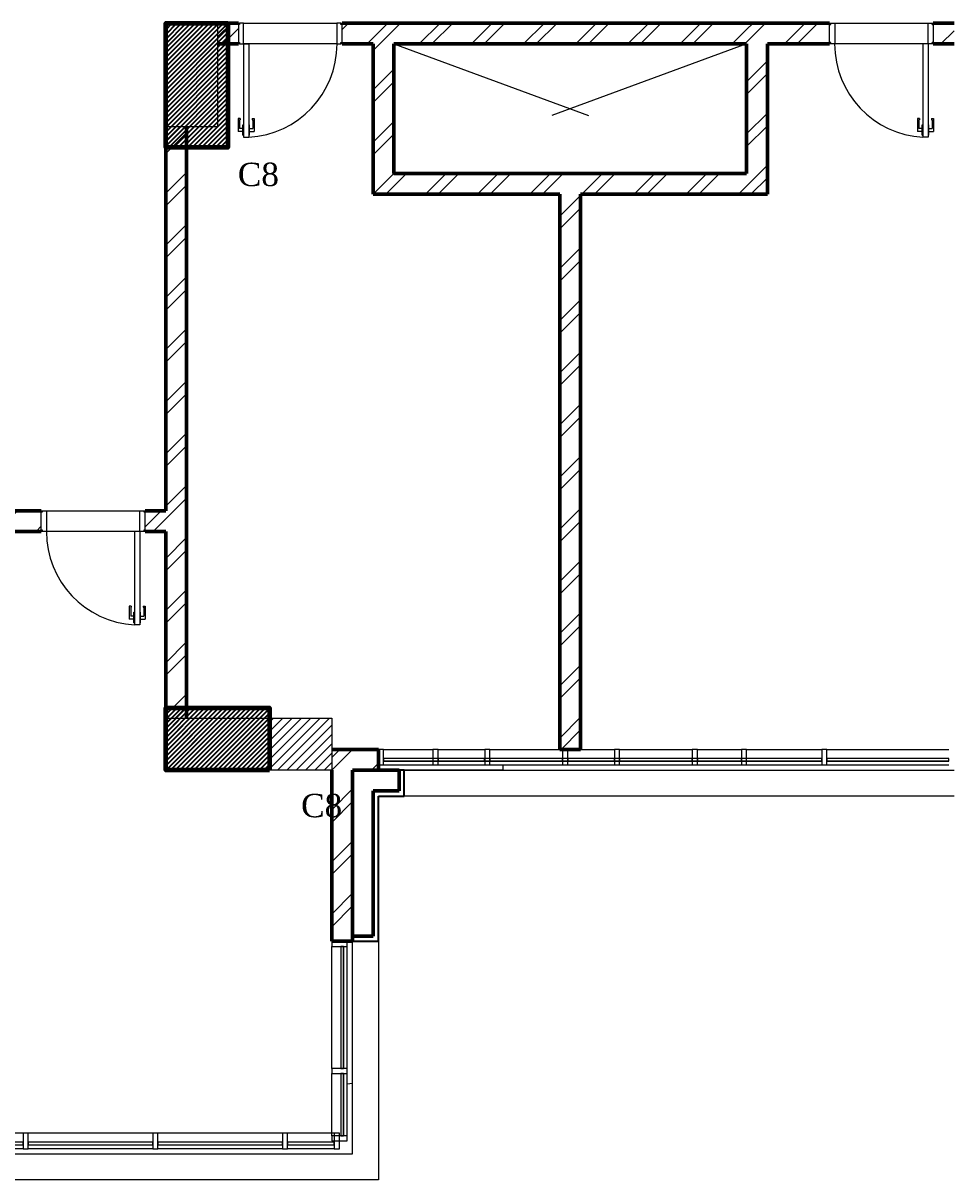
# Model space of a CAD drawing. Header units: millimetres. Extents: x -967280 to 3852, y 2833 to 1955156.
# Drawn here: x -953621 to -944696, y 624666 to 635816 of the extents above; entities that cross this region are included whole.
import ezdxf
from ezdxf.enums import TextEntityAlignment as Align

# ---------------------------------------------------------------- set-up
doc = ezdxf.new("R2010")
doc.units = ezdxf.units.MM
doc.header["$LTSCALE"] = 1000
doc.linetypes.add('HRZN_Line-Ptrn-Abov', pattern=[4, 2, -2])
doc.linetypes.add('HRZN_Line-Ptrn-Sold', pattern=[9144001.0, 9144000.0, -1])
for name, color, linetype, lineweight in [('A-COLS', 8, 'HRZN_Line-Ptrn-Sold', 18), ('A-DASH', 21, 'HRZN_Line-Ptrn-Abov', 18), ('A-DIM', 7, 'Continuous', 13), ('A-DOOR', 5, 'Continuous', 13), ('A-ELEV', 1, 'HRZN_Line-Ptrn-Sold', 13), ('A-FLOR-PATT', 1, 'Continuous', 13), ('A-HATCH', 1, 'Continuous', 13), ('A-TONE', 40, 'HRZN_Line-Ptrn-Sold', 35), ('A-WALL', 8, 'HRZN_Line-Ptrn-Sold', 50), ('A-WIN', 4, 'Continuous', 13), ('S - column', 6, 'Continuous', 60)]:
    doc.layers.add(name, color=color, linetype=linetype, lineweight=lineweight)
doc.layers.add('ARCH', color=8, linetype='Continuous')
doc.layers.add('S - col hach', color=1, linetype='Continuous')
doc.styles.add('ASD', font='times.ttf')
pattern_1 = [(45, (6650, -35800), (-251.447, 251.447), []), (45, (6650, -35419), (-251.447, 251.447), [])]
pattern_2 = [(225, (-217548.726, -1233776.03), (44.9012806, -44.9012806), [])]
pattern_3 = [(45, (-223648.726, -1233952.032), (-22.4506403, 22.4506403), [])]

# ---------------------------------------------------------------- blocks, each defined once
blk = doc.blocks.new('DAE_DOOR-SINGLE - BEDROOMS DOOR _D01__1000_2200MM 2-3505467-GROUND FLOOR FFL_1_')
at = {"layer": 'A-DOOR', "lineweight": 18}
for p, q in [((476, 100), (476, 1000)), ((526, 1000), (476, 1000)), ((526, 100), (526, 1000)), ((526, 100), (476, 100))]:
    blk.add_line(p, q, dxfattribs=at)
at = {"layer": 'A-DOOR'}
for p, q in [((-412, 88), (-424, 88)), ((-424, 88), (-424, -88)), ((-374, 100), (-412, 100)), ((-412, 100), (-412, 88)), ((-374, -100), (-374, 100)), ((526, 100), (526, -100)), ((564, 100), (526, 100)), ((564, 88), (564, 100)), ((576, 88), (564, 88)), ((576, -88), (576, 88)), ((-424, -88), (-412, -88)), ((-412, -88), (-412, -100)), ((-412, -100), (-374, -100)), ((526, -100), (564, -100)), ((564, -100), (564, -88)), ((564, -88), (576, -88))]:
    blk.add_line(p, q, dxfattribs=at)
blk.add_arc((526, 100), 901, 93.1798, 180, dxfattribs=at)
at = {"layer": 'A-HATCH'}
for p, q in [((470, 946), (425, 946)), ((425, 819), (425, 946)), ((470, 916), (438, 916)), ((438, 831), (438, 916)), ((470, 981), (476, 981)), ((470, 981), (470, 879)), ((533, 981), (526, 981)), ((533, 981), (533, 879)), ((533, 946), (577, 946)), ((533, 916), (564, 916)), ((564, 831), (564, 916)), ((577, 819), (577, 946)), ((444, 819), (425, 819)), ((444, 831), (438, 831)), ((444, 819), (444, 831)), ((470, 879), (476, 879)), ((533, 879), (526, 879)), ((558, 831), (564, 831)), ((558, 819), (558, 831)), ((558, 819), (577, 819))]:
    blk.add_line(p, q, dxfattribs=at)
blk = doc.blocks.new('DAE_DOOR-SINGLE - BEDROOMS DOOR _D01__1000_2200MM 2-3505045-GROUND FLOOR FFL_1_')
at = {"layer": 'A-DOOR'}
for p, q in [((-424, 88), (-412, 88)), ((-424, -88), (-424, 88)), ((-412, 100), (-374, 100)), ((-412, 88), (-412, 100)), ((-374, 100), (-374, -100)), ((526, 100), (564, 100)), ((526, -100), (526, 100)), ((564, 100), (564, 88)), ((564, 88), (576, 88)), ((576, 88), (576, -88)), ((-412, -88), (-424, -88)), ((-412, -100), (-412, -88)), ((-374, -100), (-412, -100)), ((564, -100), (526, -100)), ((564, -88), (564, -100)), ((576, -88), (564, -88))]:
    blk.add_line(p, q, dxfattribs=at)
at = {"layer": 'A-DOOR', "lineweight": 18}
for p, q in [((476, -100), (476, -1000)), ((526, -100), (476, -100)), ((526, -100), (526, -1000)), ((526, -1000), (476, -1000))]:
    blk.add_line(p, q, dxfattribs=at)
at = {"layer": 'A-DOOR'}
blk.add_arc((526, -100), 901, 180, 266.8202, dxfattribs=at)
at = {"layer": 'A-HATCH'}
for p, q in [((444, -819), (425, -819)), ((425, -819), (425, -946)), ((444, -831), (438, -831)), ((438, -831), (438, -916)), ((444, -819), (444, -831)), ((470, -879), (476, -879)), ((470, -981), (470, -879)), ((533, -879), (526, -879)), ((533, -981), (533, -879)), ((558, -819), (577, -819)), ((558, -819), (558, -831)), ((558, -831), (564, -831)), ((564, -831), (564, -916)), ((577, -819), (577, -946)), ((470, -946), (425, -946)), ((470, -916), (438, -916)), ((470, -981), (476, -981)), ((533, -981), (526, -981)), ((533, -916), (564, -916)), ((533, -946), (577, -946))]:
    blk.add_line(p, q, dxfattribs=at)
blk = doc.blocks.new('Glazed Panel - Glazed Panel-3868093-GROUND FLOOR FFL_1_')
at = {"layer": 'A-WIN', "lineweight": 18}
for p, q in [((-588, 38), (588, 38)), ((588, 38), (-588, 38)), ((-588, 38), (-588, 13)), ((-588, 13), (588, 13)), ((588, 13), (588, 38))]:
    blk.add_line(p, q, dxfattribs=at)
blk = doc.blocks.new('Glazed Panel - Glazed Panel-3868170-GROUND FLOOR FFL_1_')
at = {"layer": 'A-WIN', "lineweight": 18}
for p, q in [((-300, 38), (300, 38)), ((300, 38), (-300, 38)), ((-300, 38), (-300, 13)), ((-300, 13), (300, 13)), ((300, 13), (300, 38))]:
    blk.add_line(p, q, dxfattribs=at)
blk = doc.blocks.new('Rectangular Mullion - DAE_Mlon-rect-Gnrc-V50-GROUND FLOOR FFL_1_')
at = {"layer": 'A-ELEV', "linetype": 'Continuous'}
for p, q in [((34550, 3075), (34550, 4250)), ((34700, 3075), (34700, 4250))]:
    blk.add_line(p, q, dxfattribs=at)
blk = doc.blocks.new('Rectangular Mullion - DAE_Mlon-rect-Gnrc-3703321-GROUND FLOOR FFL_1_')
at = {"layer": 'A-ELEV', "linetype": 'Continuous'}
for p, q in [((9550, -2225), (9550, -1625)), ((9700, -2225), (9700, -1625))]:
    blk.add_line(p, q, dxfattribs=at)
blk = doc.blocks.new('Rectangular Mullion - DAE_Mlon-rect-Gnrc-3883733-GROUND FLOOR FFL_1_')
at = {"layer": 'A-WIN', "lineweight": 18}
for p, q in [((-50, 75), (0, 75)), ((-50, -75), (-50, 75)), ((0, 75), (0, -75)), ((0, -75), (-50, -75))]:
    blk.add_line(p, q, dxfattribs=at)
blk = doc.blocks.new('Rectangular Mullion - DAE_Mlon-rect-Gnrc-3883729-GROUND FLOOR FFL_1_')
at = {"layer": 'A-WIN', "lineweight": 18}
for p, q in [((-25, 75), (25, 75)), ((-25, -75), (-25, 75)), ((25, 75), (25, -75)), ((25, -75), (-25, -75))]:
    blk.add_line(p, q, dxfattribs=at)
blk = doc.blocks.new('Glazed Panel - Glazed Panel-3868091-GROUND FLOOR FFL_1_')
at = {"layer": 'A-WIN', "lineweight": 18}
for p, q in [((588, -13), (-588, -13)), ((-588, -13), (-588, -38)), ((-588, -38), (588, -38)), ((-588, -38), (588, -38)), ((588, -38), (588, -13))]:
    blk.add_line(p, q, dxfattribs=at)
blk = doc.blocks.new('Glazed Panel - Glazed Panel-3868171-GROUND FLOOR FFL_1_')
at = {"layer": 'A-WIN', "lineweight": 18}
for p, q in [((600, -12.7), (-600, -12.7)), ((-600, -12.7), (-600, -38.1)), ((-600, -38.1), (600, -38.1)), ((-600, -38.1), (600, -38.1)), ((600, -38.1), (600, -12.7))]:
    blk.add_line(p, q, dxfattribs=at)
blk = doc.blocks.new('Glazed Panel - Glazed Panel-3868172-GROUND FLOOR FFL_1_')
at = {"layer": 'A-WIN', "lineweight": 18}
for p, q in [((225, -13), (-225, -13)), ((-225, -13), (-225, -38)), ((-225, -38), (225, -38)), ((-225, -38), (225, -38)), ((225, -38), (225, -13))]:
    blk.add_line(p, q, dxfattribs=at)
blk = doc.blocks.new('Rectangular Mullion - DAE_Mlon-rect-Gnrc-V52-GROUND FLOOR FFL_1_')
at = {"layer": 'A-ELEV', "linetype": 'Continuous'}
for p, q in [((33375, 2600), (32200, 2600)), ((33375, 2450), (32200, 2450))]:
    blk.add_line(p, q, dxfattribs=at)
blk = doc.blocks.new('Rectangular Mullion - DAE_Mlon-rect-Gnrc-3703328-GROUND FLOOR FFL_1_')
at = {"layer": 'A-ELEV', "linetype": 'Continuous'}
for p, q in [((7825, -2200), (6625, -2200)), ((7825, -2350), (6625, -2350))]:
    blk.add_line(p, q, dxfattribs=at)
blk = doc.blocks.new('Rectangular Mullion - DAE_Mlon-rect-Gnrc-3703329-GROUND FLOOR FFL_1_')
at = {"layer": 'A-ELEV', "linetype": 'Continuous'}
for p, q in [((9575, -2200), (9125, -2200)), ((9575, -2350), (9125, -2350))]:
    blk.add_line(p, q, dxfattribs=at)
blk = doc.blocks.new('Rectangular Mullion - DAE_Mlon-rect-Gnrc-3880646-GROUND FLOOR FFL_1_')
at = {"layer": 'A-WIN', "lineweight": 18}
for p, q in [((-50, 75), (0, 75)), ((-50, -75), (-50, 75)), ((0, 75), (0, -75)), ((0, -75), (-50, -75))]:
    blk.add_line(p, q, dxfattribs=at)
blk = doc.blocks.new('Rectangular Mullion - DAE_Mlon-rect-Gnrc-3880642-GROUND FLOOR FFL_1_')
at = {"layer": 'A-WIN', "lineweight": 18}
for p, q in [((-25, 75), (25, 75)), ((-25, -75), (-25, 75)), ((25, 75), (25, -75)), ((25, -75), (-25, -75))]:
    blk.add_line(p, q, dxfattribs=at)
blk = doc.blocks.new('Glazed Panel - Glazed Panel-3677252-GROUND FLOOR FFL_1_')
at = {"layer": 'A-WIN', "lineweight": 18}
for p, q in [((-588, 38), (588, 38)), ((588, 38), (-588, 38)), ((-588, 38), (-588, 13)), ((-588, 13), (588, 13)), ((588, 13), (588, 38))]:
    blk.add_line(p, q, dxfattribs=at)
blk = doc.blocks.new('Glazed Panel - Glazed Panel-3703243-GROUND FLOOR FFL_1_')
at = {"layer": 'A-WIN', "lineweight": 18}
for p, q in [((-487, 38), (487, 38)), ((487, 38), (-487, 38)), ((-487, 38), (-487, 13)), ((-487, 13), (487, 13)), ((487, 13), (487, 38))]:
    blk.add_line(p, q, dxfattribs=at)
blk = doc.blocks.new('Rectangular Mullion - DAE_Mlon-rect-Gnrc-V55-GROUND FLOOR FFL_1_')
at = {"layer": 'A-ELEV', "linetype": 'Continuous'}
for p, q in [((12325, 1500), (13025, 1500)), ((13075, 1500), (13500, 1500)), ((12325, 1350), (13025, 1350)), ((13075, 1350), (13500, 1350))]:
    blk.add_line(p, q, dxfattribs=at)
blk = doc.blocks.new('Rectangular Mullion - DAE_Mlon-rect-Gnrc-3703240-GROUND FLOOR FFL_1_')
at = {"layer": 'A-ELEV', "linetype": 'Continuous'}
for p, q in [((10050, 1500), (10525, 1500)), ((10575, 1500), (11025, 1500)), ((10050, 1350), (10525, 1350)), ((10575, 1350), (11025, 1350))]:
    blk.add_line(p, q, dxfattribs=at)
blk = doc.blocks.new('Rectangular Mullion - DAE_Mlon-rect-Gnrc-3703244-GROUND FLOOR FFL_1_')
at = {"layer": 'A-WIN', "lineweight": 18}
for p, q in [((-50, 75), (0, 75)), ((-50, -75), (-50, 75)), ((0, 75), (0, -75)), ((0, -75), (-50, -75))]:
    blk.add_line(p, q, dxfattribs=at)
blk = doc.blocks.new('Rectangular Mullion - DAE_Mlon-rect-Gnrc-V51-GROUND FLOOR FFL_1_')
at = {"layer": 'A-WIN', "lineweight": 18}
for p, q in [((0, 75), (-50, 75)), ((-50, 75), (-50, -75)), ((0, -75), (0, 75)), ((-50, -75), (0, -75))]:
    blk.add_line(p, q, dxfattribs=at)
blk = doc.blocks.new('Rectangular Mullion - DAE_Mlon-rect-Gnrc-3703241-GROUND FLOOR FFL_1_')
at = {"layer": 'A-WIN', "lineweight": 18}
for p, q in [((-25, 75), (25, 75)), ((-25, -75), (-25, 75)), ((25, 75), (25, -75)), ((25, -75), (-25, -75))]:
    blk.add_line(p, q, dxfattribs=at)
blk = doc.blocks.new('Glazed Panel - Glazed Panel-3703242-GROUND FLOOR FFL_1_')
at = {"layer": 'A-WIN', "lineweight": 18}
for p, q in [((-600, 38.1), (600, 38.1)), ((600, 38.1), (-600, 38.1)), ((-600, 38.1), (-600, 12.7)), ((-600, 12.7), (600, 12.7)), ((600, 12.7), (600, 38.1))]:
    blk.add_line(p, q, dxfattribs=at)
blk = doc.blocks.new('Rectangular Mullion - DAE_Mlon-rect-Gnrc-V57-GROUND FLOOR FFL_1_')
at = {"layer": 'A-ELEV', "linetype": 'Continuous'}
for p, q in [((11950, 1500), (12275, 1500)), ((12325, 1500), (13025, 1500)), ((11825, 1350), (12275, 1350)), ((12325, 1350), (13025, 1350))]:
    blk.add_line(p, q, dxfattribs=at)
blk = doc.blocks.new('Rectangular Mullion - DAE_Mlon-rect-Gnrc-V58-GROUND FLOOR FFL_1_')
at = {"layer": 'A-ELEV', "linetype": 'Continuous'}
for p, q in [((11075, 1500), (11750, 1500)), ((11950, 1500), (12275, 1500)), ((11075, 1350), (11775, 1350)), ((11825, 1350), (12275, 1350))]:
    blk.add_line(p, q, dxfattribs=at)
blk = doc.blocks.new('Rectangular Mullion - DAE_Mlon-rect-Gnrc-V59-GROUND FLOOR FFL_1_')
at = {"layer": 'A-ELEV', "linetype": 'Continuous'}
for p, q in [((13075, 1500), (13500, 1500)), ((13550, 1500), (14275, 1500)), ((13075, 1350), (13500, 1350)), ((13550, 1350), (14275, 1350))]:
    blk.add_line(p, q, dxfattribs=at)
blk = doc.blocks.new('Rectangular Mullion - DAE_Mlon-rect-Gnrc-3677251-GROUND FLOOR FFL_1_')
at = {"layer": 'A-WIN', "lineweight": 18}
for p, q in [((-25, 75), (25, 75)), ((-25, -75), (-25, 75)), ((25, 75), (25, -75)), ((25, -75), (-25, -75))]:
    blk.add_line(p, q, dxfattribs=at)
blk = doc.blocks.new('Rectangular Mullion - DAE_Mlon-rect-Gnrc-3883766-GROUND FLOOR FFL_1_')
at = {"layer": 'A-WIN', "lineweight": 18}
for p, q in [((0, 75), (-50, 75)), ((-50, 75), (-50, -75)), ((0, -75), (0, 75)), ((-50, -75), (0, -75))]:
    blk.add_line(p, q, dxfattribs=at)
blk = doc.blocks.new('A$Ca5ad4f3b')
at = {"layer": 'S - col hach'}
h = blk.add_hatch(dxfattribs=at)
h.set_pattern_fill('ANSI31', color=256, scale=10)
h.set_pattern_definition(pattern_3)
h.paths.add_polyline_path([(9100, -19300), (9100, -18100), (8500, -18100), (8500, -19300)])
h = blk.add_hatch(dxfattribs=at)
h.set_pattern_fill('ANSI31', color=256, scale=10)
h.set_pattern_definition(pattern_3)
h.paths.add_polyline_path([(9500, -25300), (9500, -24700), (8500, -24700), (8500, -25300)])
at = {"layer": 'S - column'}
for points in [[(9100, -18100), (9100, -19300), (8500, -19300), (8500, -18100)], [(9500, -25300), (8500, -25300), (8500, -24700), (9500, -24700)]]:
    blk.add_lwpolyline(points, close=True, dxfattribs=at)
at = {"ltscale": 6, "style": 'ASD'}
for p in [(9393, -19558), (10003, -25642)]:
    blk.add_text('C8', height=225, dxfattribs=at).set_placement(p, align=Align.MIDDLE_CENTER)
blk = doc.blocks.new('A$C1e5dc022')
at = {"layer": 'A-COLS'}
h = blk.add_hatch(dxfattribs=at)
h.set_pattern_fill('ANSI31', color=4, scale=20, angle=180)
h.set_pattern_definition(pattern_2)
h.paths.add_polyline_path([(15100, -28300), (15100, -27300), (14600, -27300), (14600, -28300)])
h = blk.add_hatch(dxfattribs=at)
h.set_pattern_fill('ANSI31', color=4, scale=20, angle=180)
h.set_pattern_definition(pattern_2)
h.paths.add_polyline_path([(16200, -34500), (16200, -34000), (14600, -34000), (14600, -34500)])
at = {"layer": 'A-TONE', "linetype": 'Continuous', "lineweight": 13}
h = blk.add_hatch(dxfattribs=at)
h.set_pattern_fill('FP_1', color=4, style=0, pattern_type=2)
h.set_pattern_definition(pattern_1)
h.paths.add_polyline_path([(16600, -27500), (16600, -27300), (16300, -27300), (16300, -27500)])
h.paths.add_polyline_path([(15100, -27500), (15300, -27500), (15299.2, -27300), (15100, -27300), (15100, -27488)])
h = blk.add_hatch(dxfattribs=at)
h.set_pattern_fill('FP_1', color=4, style=0, pattern_type=2)
h.set_pattern_definition(pattern_1)
h.paths.add_polyline_path([(16600, -28750), (16800, -28750), (16800, -27300), (16600, -27300), (16600, -27500)])
h = blk.add_hatch(dxfattribs=at)
h.set_pattern_fill('FP_1', color=4, style=0, pattern_type=2)
h.set_pattern_definition(pattern_1)
h.paths.add_polyline_path([(20200, -27500), (20200, -27300), (16800, -27300), (16800, -27500), (18476.9, -27500)])
h = blk.add_hatch(dxfattribs=at)
h.set_pattern_fill('FP_1', color=4, style=0, pattern_type=2)
h.set_pattern_definition(pattern_1)
h.paths.add_polyline_path([(20200, -27500), (21000, -27500), (20999.2, -27300), (20200, -27300)])
h.paths.add_polyline_path([(22000, -27500), (22200, -27500), (22200, -27300), (22000, -27300), (22000, -27488)])
h.paths.add_polyline_path([(22800, -27500), (24400, -27500), (24400, -27300), (22800, -27300), (22800, -27460)])
h.paths.add_polyline_path([(25400.8, -27500), (25600, -27500), (25600, -27300), (25400, -27300), (25400, -27500)])
h = blk.add_hatch(dxfattribs=at)
h.set_pattern_fill('FP_1', color=4, style=0, pattern_type=2)
h.set_pattern_definition(pattern_1)
h.paths.add_polyline_path([(20200, -28750), (20400, -28750), (20400, -27500), (20200, -27500)])
h = blk.add_hatch(dxfattribs=at)
h.set_pattern_fill('FP_1', color=4, style=0, pattern_type=2)
h.set_pattern_definition(pattern_1)
h.paths.add_polyline_path([(14760, -34000), (14800, -34000), (14800, -28300), (14600, -28300), (14600, -34000), (14756.5, -34000)])
h = blk.add_hatch(dxfattribs=at)
h.set_pattern_fill('FP_1', color=4, style=0, pattern_type=2)
h.set_pattern_definition(pattern_1)
h.paths.add_polyline_path([(20400, -28950), (20400, -28750), (16600, -28750), (16600, -28950), (18600, -28950)])
h = blk.add_hatch(dxfattribs=at)
h.set_pattern_fill('FP_1', color=4, style=0, pattern_type=2)
h.set_pattern_definition(pattern_1)
h.paths.add_polyline_path([(18600, -34300), (18600, -28950), (18400, -28950), (18400, -34300), (18476.9, -34300)])
h = blk.add_hatch(dxfattribs=at)
h.set_pattern_fill('FP_1', color=4, style=0, pattern_type=2)
h.set_pattern_definition(pattern_1)
h.paths.add_polyline_path([(14600, -32200), (14600, -32000), (14400, -32000), (14400, -32200)])
h.paths.add_polyline_path([(13400, -32200), (13399.2, -32000), (11000, -32000), (11000, -32200), (12592.9, -32200)])
h = blk.add_hatch(dxfattribs=at)
h.set_pattern_fill('FP_1', color=4, style=0, pattern_type=2)
h.set_pattern_definition(pattern_1)
h.paths.add_polyline_path([(16400, -34500), (16650, -34500), (16650, -34300), (16200, -34300), (16200, -34500)])
h = blk.add_hatch(dxfattribs=at)
h.set_pattern_fill('FP_1', color=4, style=0, pattern_type=2)
h.set_pattern_definition(pattern_1)
h.paths.add_polyline_path([(16400, -36150), (16400, -34500), (16200, -34500), (16200, -36150)])
at = {"layer": 'A-COLS', "color": 4}
for points in [[(15100, -27300), (15100, -28300), (14600, -28300), (14600, -27300)], [(16200, -34500), (14600, -34500), (14600, -34000), (16200, -34000)]]:
    blk.add_lwpolyline(points, close=True, dxfattribs=at)
at = {"layer": 'A-DASH', "color": 4}
for p, q in [((20200, -27500), (16800, -28750)), ((16800, -27500), (20200, -28750))]:
    blk.add_line(p, q, dxfattribs=at)
at = {"layer": 'A-ELEV', "color": 4}
for p, q in [((15300, -27300), (15312, -27300)), ((15350, -27300), (16250, -27300)), ((16288, -27300), (16300, -27300)), ((21000, -27300), (21012, -27300)), ((21050, -27300), (21950, -27300)), ((21988, -27300), (22000, -27300)), ((15312, -27500), (15300, -27500)), ((16250, -27500), (15350, -27500)), ((16300, -27500), (16288, -27500)), ((21012, -27500), (21000, -27500)), ((21950, -27500), (21050, -27500)), ((22000, -27500), (21988, -27500)), ((13400, -32000), (13412, -32000)), ((13450, -32000), (14350, -32000)), ((14388, -32000), (14400, -32000)), ((13412, -32200), (13400, -32200)), ((14350, -32200), (13450, -32200)), ((14400, -32200), (14388, -32200)), ((17850, -34450), (17850, -34500)), ((16900, -34500), (22200, -34500)), ((17850, -34500), (16900, -34500)), ((22200, -34750), (16900, -34750)), ((16400, -38200), (16400, -36150)), ((16650, -36150), (16650, -38450)), ((12000, -38200), (16400, -38200)), ((16650, -38450), (12000, -38450))]:
    blk.add_line(p, q, dxfattribs=at)
at = {"layer": 'A-FLOR-PATT', "color": 4, "lineweight": 18}
blk.add_line((16350, -37525.2), (16400, -37518.1), dxfattribs=at)
at = {"layer": 'A-WALL', "color": 4}
for p, q in [((15300, -27300), (15100, -27300)), ((15300, -27312), (15300, -27300)), ((16300, -27300), (16300, -27312)), ((20200, -27300), (16300, -27300)), ((21000, -27300), (20200, -27300)), ((21000, -27312), (21000, -27300)), ((22200, -27300), (22000, -27300)), ((22000, -27300), (22000, -27312)), ((15100, -27500), (15300, -27500)), ((15300, -27500), (15300, -27488)), ((16300, -27488), (16300, -27500)), ((16300, -27500), (16600, -27500)), ((16600, -27500), (16600, -28950)), ((16800, -28750), (16800, -27500)), ((16800, -27500), (20200, -27500)), ((20200, -27500), (20200, -28750)), ((20400, -27500), (21000, -27500)), ((20400, -28950), (20400, -27500)), ((21000, -27500), (21000, -27488)), ((22000, -27488), (22000, -27500)), ((22000, -27500), (22200, -27500)), ((14600, -28300), (14600, -32000)), ((14800, -34000), (14800, -28300)), ((20200, -28750), (16800, -28750)), ((16600, -28950), (18400, -28950)), ((18400, -28950), (18400, -34300)), ((18600, -34300), (18600, -28950)), ((18600, -28950), (20400, -28950)), ((13400, -32000), (11000, -32000)), ((13400, -32012), (13400, -32000)), ((14600, -32000), (14400, -32000)), ((14400, -32000), (14400, -32012)), ((11000, -32200), (13400, -32200)), ((13400, -32200), (13400, -32188)), ((14400, -32188), (14400, -32200)), ((14400, -32200), (14600, -32200)), ((14600, -32200), (14600, -34000)), ((16650, -34300), (16200, -34300)), ((16650, -34500), (16650, -34300)), ((18400, -34300), (18600, -34300)), ((16200, -34500), (16200, -36150)), ((16400, -34500), (16650, -34500)), ((16400, -36150), (16400, -34500)), ((16850, -34500), (16400, -34500)), ((16400, -34500), (16400, -34700)), ((16850, -34700), (16850, -34500)), ((16400, -34700), (16400, -36100)), ((16600, -36100), (16600, -34700)), ((16600, -34700), (16850, -34700)), ((16400, -36100), (16600, -36100)), ((16200, -36150), (16400, -36150))]:
    blk.add_line(p, q, dxfattribs=at)
at = {"layer": 'A-WALL', "color": 4, "lineweight": 25}
for p, q in [((16900, -34500), (16850, -34500)), ((16900, -34750), (16900, -34500)), ((16650, -36150), (16650, -34750)), ((16650, -34750), (16900, -34750)), ((16400, -36100), (16400, -36150)), ((16400, -36150), (16650, -36150))]:
    blk.add_line(p, q, dxfattribs=at)
at = {"layer": 'A-DIM', "color": 4}
blk.add_blockref('A$Ca5ad4f3b', (6100, -9200), dxfattribs=at)
at = {"layer": 'A-DOOR', "color": 4, "rotation": 180}
blk.add_blockref('DAE_DOOR-SINGLE - BEDROOMS DOOR _D01__1000_2200MM 2-3505467-GROUND FLOOR FFL_1_', (15876.2, -27400), dxfattribs=at)
at = {"layer": 'A-DOOR', "color": 4}
for p in [(21423.8, -27400), (13823.8, -32100)]:
    blk.add_blockref('DAE_DOOR-SINGLE - BEDROOMS DOOR _D01__1000_2200MM 2-3505045-GROUND FLOOR FFL_1_', p, dxfattribs=at)
at = {"layer": 'A-ELEV', "color": 4, "linetype": 'Continuous', "extrusion": (0, 0, -1)}
for name, p in [('Rectangular Mullion - DAE_Mlon-rect-Gnrc-3703244-GROUND FLOOR FFL_1_', (-16650, -34375)), ('Rectangular Mullion - DAE_Mlon-rect-Gnrc-3677251-GROUND FLOOR FFL_1_', (-17200, -34375)), ('Rectangular Mullion - DAE_Mlon-rect-Gnrc-3703241-GROUND FLOOR FFL_1_', (-17700, -34375)), ('Rectangular Mullion - DAE_Mlon-rect-Gnrc-3677251-GROUND FLOOR FFL_1_', (-18450, -34375)), ('Rectangular Mullion - DAE_Mlon-rect-Gnrc-3703241-GROUND FLOOR FFL_1_', (-18950, -34375)), ('Rectangular Mullion - DAE_Mlon-rect-Gnrc-3703241-GROUND FLOOR FFL_1_', (-19700, -34375)), ('Rectangular Mullion - DAE_Mlon-rect-Gnrc-3703241-GROUND FLOOR FFL_1_', (-20950, -34375))]:
    blk.add_blockref(name, p, dxfattribs=at)
at = {"layer": 'A-ELEV', "color": 4, "linetype": 'Continuous'}
for name, p in [('Rectangular Mullion - DAE_Mlon-rect-Gnrc-3703240-GROUND FLOOR FFL_1_', (6650, -35800)), ('Rectangular Mullion - DAE_Mlon-rect-Gnrc-V58-GROUND FLOOR FFL_1_', (6650, -35800)), ('Rectangular Mullion - DAE_Mlon-rect-Gnrc-V57-GROUND FLOOR FFL_1_', (6650, -35800)), ('Rectangular Mullion - DAE_Mlon-rect-Gnrc-V55-GROUND FLOOR FFL_1_', (6650, -35800)), ('Rectangular Mullion - DAE_Mlon-rect-Gnrc-V59-GROUND FLOOR FFL_1_', (6650, -35800)), ('Rectangular Mullion - DAE_Mlon-rect-Gnrc-V51-GROUND FLOOR FFL_1_', (20200, -34375)), ('Rectangular Mullion - DAE_Mlon-rect-Gnrc-V50-GROUND FLOOR FFL_1_', (-18350, -40450)), ('Rectangular Mullion - DAE_Mlon-rect-Gnrc-3703321-GROUND FLOOR FFL_1_', (6650, -35800)), ('Rectangular Mullion - DAE_Mlon-rect-Gnrc-V52-GROUND FLOOR FFL_1_', (-20150, -40600)), ('Rectangular Mullion - DAE_Mlon-rect-Gnrc-3703328-GROUND FLOOR FFL_1_', (6650, -35800)), ('Rectangular Mullion - DAE_Mlon-rect-Gnrc-3703328-GROUND FLOOR FFL_1_', (7900, -35800)), ('Rectangular Mullion - DAE_Mlon-rect-Gnrc-3703329-GROUND FLOOR FFL_1_', (6650, -35800))]:
    blk.add_blockref(name, p, dxfattribs=at)
for name, p, rotation in [('Rectangular Mullion - DAE_Mlon-rect-Gnrc-V50-GROUND FLOOR FFL_1_', (17900, 250), 270), ('Rectangular Mullion - DAE_Mlon-rect-Gnrc-3883766-GROUND FLOOR FFL_1_', (16275, -36150), 90)]:
    blk.add_blockref(name, p, dxfattribs=dict(at, rotation=rotation))
at = {"layer": 'A-ELEV', "color": 4, "linetype": 'Continuous', "extrusion": (0, 0, -1)}
for name, p, rotation in [('Rectangular Mullion - DAE_Mlon-rect-Gnrc-3883729-GROUND FLOOR FFL_1_', (-16275, -37400), 270), ('Rectangular Mullion - DAE_Mlon-rect-Gnrc-3880642-GROUND FLOOR FFL_1_', (-13250, -38075), 180), ('Rectangular Mullion - DAE_Mlon-rect-Gnrc-3880642-GROUND FLOOR FFL_1_', (-14500, -38075), 180), ('Rectangular Mullion - DAE_Mlon-rect-Gnrc-3880642-GROUND FLOOR FFL_1_', (-15750, -38075), 180), ('Rectangular Mullion - DAE_Mlon-rect-Gnrc-3880646-GROUND FLOOR FFL_1_', (-16275, -38075), 180), ('Rectangular Mullion - DAE_Mlon-rect-Gnrc-3883733-GROUND FLOOR FFL_1_', (-16275, -38075), 270)]:
    blk.add_blockref(name, p, dxfattribs=dict(at, rotation=rotation))
at = {"layer": 'A-WIN', "color": 4}
for name, p, rotation in [('Glazed Panel - Glazed Panel-3703243-GROUND FLOOR FFL_1_', (17187.5, -34375), 180), ('Glazed Panel - Glazed Panel-3703242-GROUND FLOOR FFL_1_', (17825, -34375), 180), ('Glazed Panel - Glazed Panel-3703242-GROUND FLOOR FFL_1_', (18325, -34375), 180), ('Glazed Panel - Glazed Panel-3703242-GROUND FLOOR FFL_1_', (19075, -34375), 180), ('Glazed Panel - Glazed Panel-3677252-GROUND FLOOR FFL_1_', (19562.5, -34375), 180), ('Glazed Panel - Glazed Panel-3703242-GROUND FLOOR FFL_1_', (20325, -34375), 180), ('Glazed Panel - Glazed Panel-3677252-GROUND FLOOR FFL_1_', (21562.5, -34375), 180), ('Glazed Panel - Glazed Panel-3868093-GROUND FLOOR FFL_1_', (16275, -36787.5), 270), ('Glazed Panel - Glazed Panel-3868170-GROUND FLOOR FFL_1_', (16275, -37725), 270)]:
    blk.add_blockref(name, p, dxfattribs=dict(at, rotation=rotation))
for name, p in [('Glazed Panel - Glazed Panel-3868091-GROUND FLOOR FFL_1_', (12637.5, -38075)), ('Glazed Panel - Glazed Panel-3868171-GROUND FLOOR FFL_1_', (13875, -38075)), ('Glazed Panel - Glazed Panel-3868171-GROUND FLOOR FFL_1_', (15125, -38075)), ('Glazed Panel - Glazed Panel-3868172-GROUND FLOOR FFL_1_', (16000, -38075))]:
    blk.add_blockref(name, p, dxfattribs=at)

msp = doc.modelspace()

# ---------------------------------------------------------------- block references
at = {"layer": 'ARCH', "lineweight": 106, "ltscale": 30}
msp.add_blockref('A$C1e5dc022', (-966846.1, 663116.2), dxfattribs=at)

doc.saveas('drawing.dxf')
